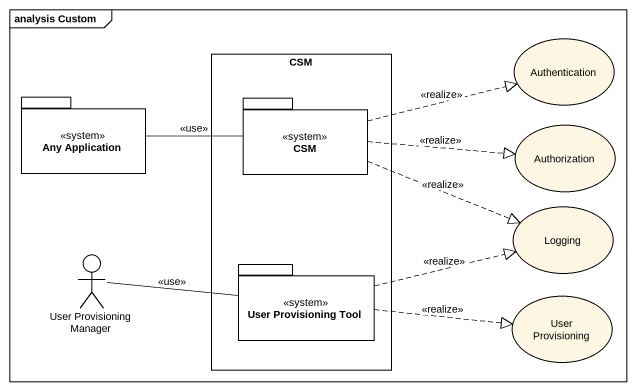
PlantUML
@startuml
mainframe analysis Custom
usecase Authentication
rectangle CSM {
  package "CSM" as CSM_2 <<system>> {
  }
  package "User Provisioning Tool" as User_Provisioning_Tool <<system>> {
  }
}
package "Any Application" as Any_Application <<system>> {
}
usecase Authorization
usecase Logging
actor "User Provisioning Manager" as User_Provisioning_Manager
usecase "User Provisioning" as User_Provisioning
Any_Application -right- CSM_2 : <<use>>
CSM_2 .right.|> Authentication : <<realize>>
CSM_2 .right.|> Authorization : <<realize>>
CSM_2 .right.|> Logging : <<realize>>
User_Provisioning_Manager -right- User_Provisioning_Tool : <<use>>
User_Provisioning_Tool .right.|> Logging : <<realize>>
User_Provisioning_Tool .right.|> User_Provisioning : <<realize>>
@enduml
